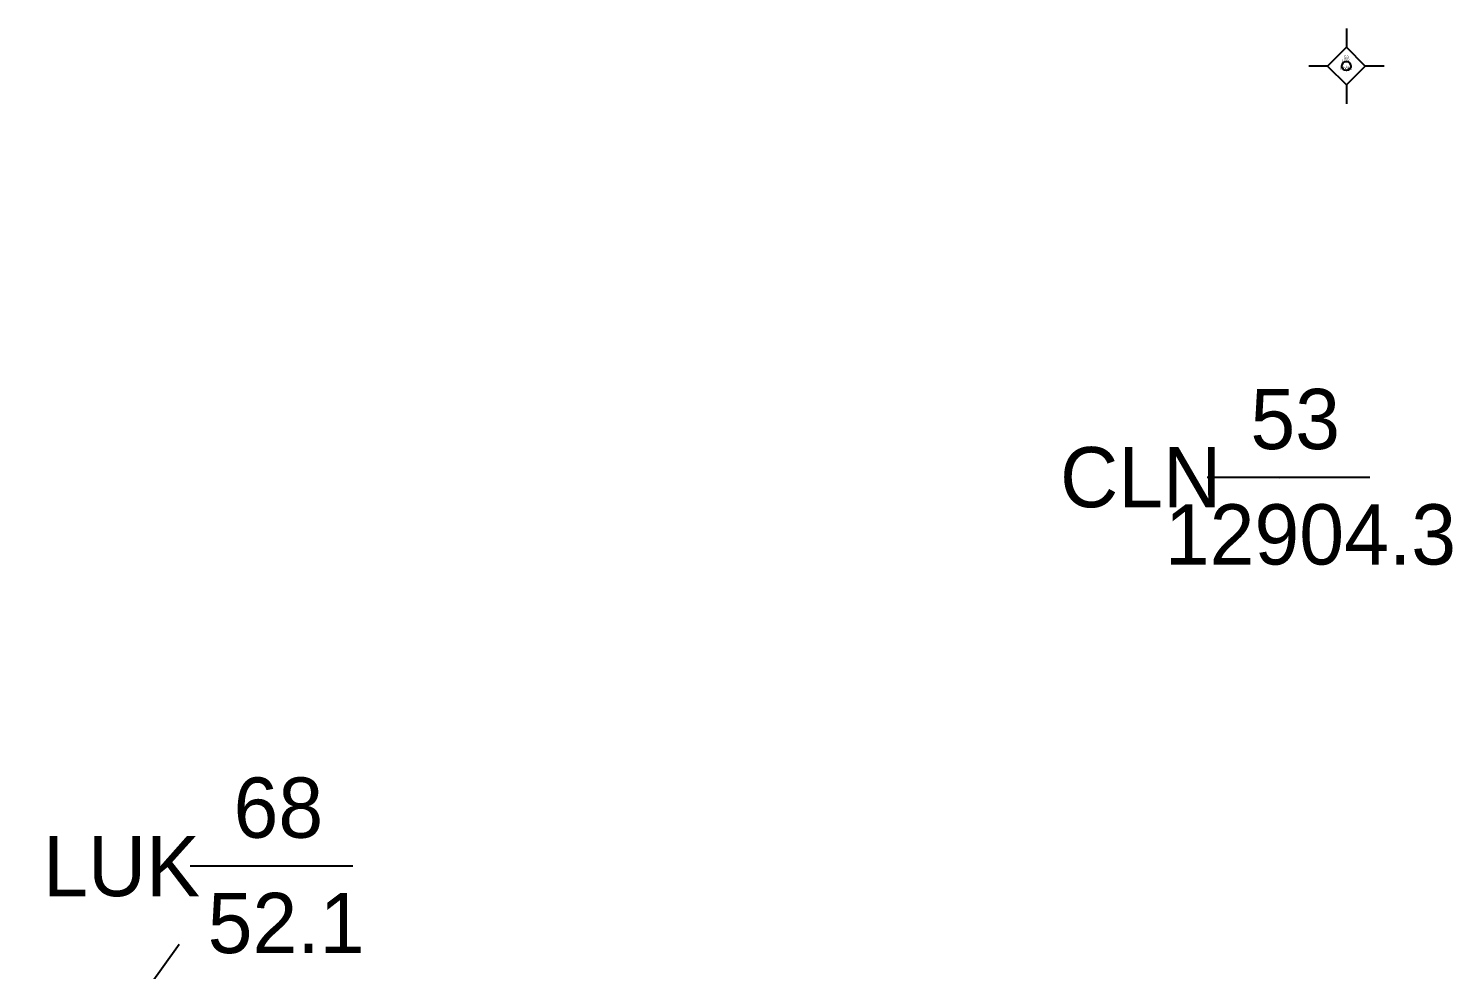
# Model space of a CAD drawing. Extents: x 550890 to 551618, y 1839259 to 1840146.
# Drawn here: x 551423.88 to 551471.16, y 1839790.21 to 1839821.44 of the extents above; entities that cross this region are included whole.
import ezdxf

# ---------------------------------------------------------------- set-up
doc = ezdxf.new("R2010")
doc.units = 0
for name, color, linetype in [('Level 11', 7, 'Continuous'), ('Level 13', 7, 'Continuous'), ('Level 14', 7, 'Continuous'), ('Level 15', 7, 'Continuous'), ('Level 2', 7, 'Continuous'), ('Level 4', 7, 'Continuous')]:
    doc.layers.add(name, color=color, linetype=linetype)

# ---------------------------------------------------------------- blocks, each defined once
blk = doc.blocks.new('A$C43B')
at = {"layer": 'Level 14'}
blk.add_line((3.93, 1.69), (2.68, 1.49), dxfattribs=at)
blk.add_lwpolyline([(0, 0), (3.93, 1.69), (2.93, 0.81)], dxfattribs=at)
blk = doc.blocks.new('A$C522')
at = {"layer": 'Level 14', "rotation": 27.754325478161473}
blk.add_blockref('A$C43B', (0, 0), dxfattribs=at)
blk = doc.blocks.new('A$C430')
at = {"layer": 'Level 14', "rotation": -49.15505143665556}
blk.add_blockref('A$C522', (0, 0.32), dxfattribs=at)

msp = doc.modelspace()

# ---------------------------------------------------------------- linework, layer by layer
at = {"layer": 'Level 11'}
for p, q in [((551467.636, 1839821.445), (551467.636, 1839820.82)), ((551467.636, 1839820.82), (551467.011, 1839820.195)), ((551468.261, 1839820.195), (551467.636, 1839820.82)), ((551467.011, 1839820.195), (551466.386, 1839820.195)), ((551467.011, 1839820.195), (551467.636, 1839819.57)), ((551467.636, 1839819.57), (551468.261, 1839820.195)), ((551468.886, 1839820.195), (551468.261, 1839820.195)), ((551467.636, 1839819.57), (551467.636, 1839818.945))]:
    msp.add_line(p, q, dxfattribs=at)
msp.add_circle((551467.636, 1839820.195), 0.15, dxfattribs=at)
at = {"layer": 'Level 13'}
for p, q in [((551463.01, 1839806.55), (551468.41, 1839806.55)), ((551465.42, 1839806.49), (551465.42, 1839806.49)), ((551429.25, 1839793.65), (551434.65, 1839793.65))]:
    msp.add_line(p, q, dxfattribs=at)

# ---------------------------------------------------------------- block references
at = {"layer": 'Level 13', "rotation": -127.47916823215942}
msp.add_blockref('A$C430', (551428.63, 1839791.23), dxfattribs=at)

# ---------------------------------------------------------------- texts
at = {"layer": 'Level 13'}
for s, p in [('53', (551464.45, 1839807.48)), ('68', (551430.69, 1839794.58))]:
    msp.add_text(s, height=2, dxfattribs=at).set_placement(p)
at = {"layer": 'Level 15'}
for s, p in [('53', (551467.56, 1839820.44)), ('Khối 2', (551467.44, 1839820.08)), ('LNK', (551467.49, 1839820.32)), ('.', (551467.62, 1839820.2))]:
    msp.add_text(s, height=0.1, dxfattribs=at).set_placement(p)
at = {"layer": 'Level 2'}
for s, p in [('CLN', (551458.13, 1839805.55)), ('LUK', (551424.37, 1839792.64))]:
    msp.add_text(s, height=2, dxfattribs=at).set_placement(p)
at = {"layer": 'Level 4'}
for s, p in [('12904.3', (551461.61, 1839803.65)), ('52.1', (551429.83, 1839790.75))]:
    msp.add_text(s, height=2, dxfattribs=at).set_placement(p)

doc.saveas('drawing.dxf')
